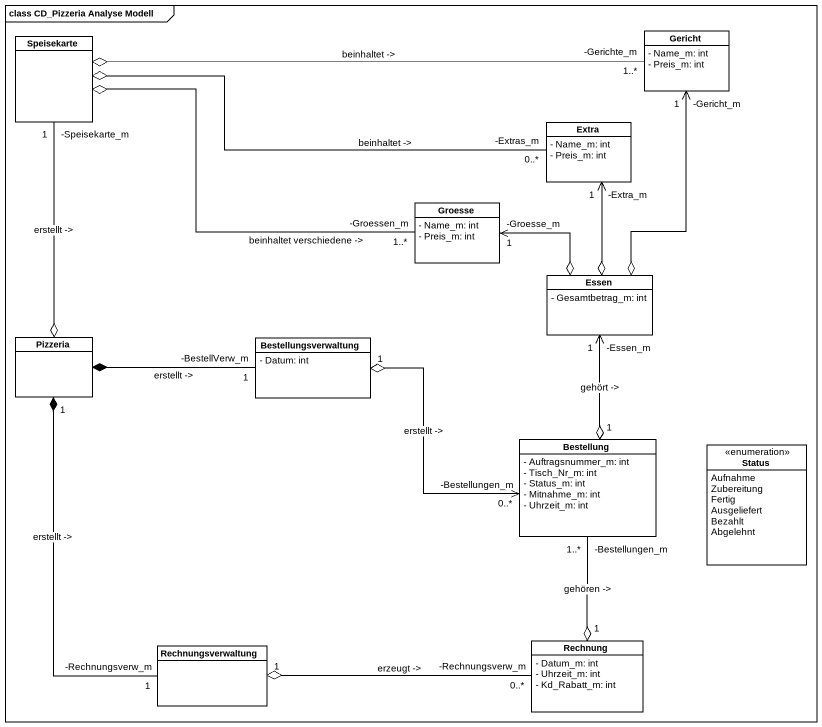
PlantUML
@startuml
mainframe class CD_Pizzeria Analyse Modell
hide circle
hide empty members
skinparam classAttributeIconSize 0
class Speisekarte
class Gericht {
  - Name_m: int
  - Preis_m: int
}
class Extra {
  - Name_m: int
  - Preis_m: int
}
class Groesse {
  - Name_m: int
  - Preis_m: int
}
class Essen {
  - Gesamtbetrag_m: int
}
class Pizzeria
class Bestellungsverwaltung {
  - Datum: int
}
class Bestellung {
  - Auftragsnummer_m: int
  - Tisch_Nr_m: int
  - Status_m: int
  - Mitnahme_m: int
  - Uhrzeit_m: int
}
enum Status {
  Aufnahme
  Zubereitung
  Fertig
  Ausgeliefert
  Bezahlt
  Abgelehnt
}
class Rechnungsverwaltung
class Rechnung {
  - Datum_m: int
  - Uhrzeit_m: int
  - Kd_Rabatt_m: int
}
Speisekarte o-right- "-Gerichte_m\n1..*" Gericht : beinhaltet ->
Speisekarte o-right- "-Extras_m\n0..*" Extra : beinhaltet ->
Extra "-Extra_m\n1" <--o Essen
Groesse "-Groessen_m\n1..*" -left-o Speisekarte : beinhaltet verschiedene ->
Essen o-up-> "-Gericht_m\n1" Gericht
Essen o-left-> "-Groesse_m\n1" Groesse
Pizzeria o-up- "-Speisekarte_m\n1" Speisekarte : erstellt ->
Pizzeria *-right- "-BestellVerw_m\n1" Bestellungsverwaltung : erstellt ->
Pizzeria "1" *-- "-Rechnungsverw_m\n1" Rechnungsverwaltung : erstellt ->
Bestellung "1" o-up-> "-Essen_m\n1" Essen : gehört ->
Bestellung "-Bestellungen_m\n0..*" <-left-o "1" Bestellungsverwaltung : erstellt ->
Rechnungsverwaltung "1" o-right- "-Rechnungsverw_m\n0..*" Rechnung : erzeugt ->
Rechnung "1" o-up- "-Bestellungen_m\n1..*" Bestellung : gehören ->
@enduml
